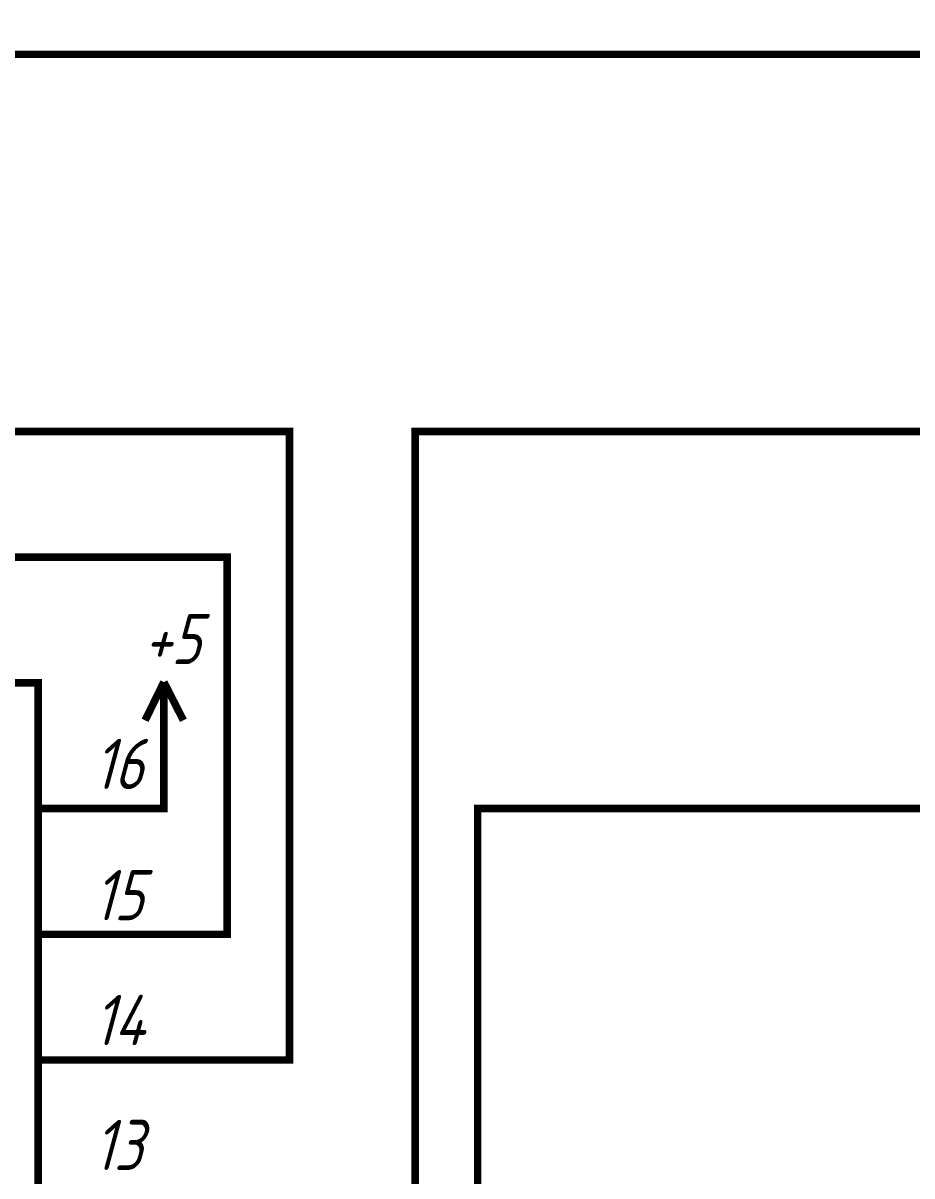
# Model space of a CAD drawing. Extents: x 260 to 1101, y 70 to 664.
# Drawn here: x 915.89 to 951.25, y 327.16 to 373.03 of the extents above; entities that cross this region are included whole.
import ezdxf

# ---------------------------------------------------------------- set-up
doc = ezdxf.new("R2010")
doc.units = 0
doc.header["$MEASUREMENT"] = 0
doc.layers.add('Sheet', color=255, linetype='CONTINUOUS')
doc.styles.add('GOST type A0', font='', dxfattribs={"oblique": 15, "height": 3.5})
doc.styles.get('GOST type A0').set_extended_font_data('GOST type A')

msp = doc.modelspace()

# ---------------------------------------------------------------- linework, layer by layer
at = {"layer": 'Sheet', "const_width": 0.3}
for points in [[(919.006, 336.776), (924.006, 336.776), (924.006, 351.782), (666.582, 351.782), (666.582, 411.772), (619.097, 411.772)], [(919.006, 331.775), (926.49, 331.775), (926.49, 356.783), (661.582, 356.783), (661.582, 406.77), (619.097, 406.77)], [(963.975, 371.789), (881.521, 371.789), (881.521, 321.771), (886.49, 321.771)], [(963.975, 356.783), (931.49, 356.783), (931.49, 294.277), (876.521, 294.277), (876.521, 316.769), (886.49, 316.769)], [(921.49, 346.811), (920.745, 345.289)], [(921.49, 346.811), (922.267, 345.289)], [(921.49, 344.295), (921.49, 346.811)], [(919.006, 341.778), (921.49, 341.778), (921.49, 344.295)], [(963.975, 341.778), (933.975, 341.778), (933.975, 289.275), (881.521, 289.275), (881.521, 311.767), (886.49, 311.767)], [(916.49, 341.778), (919.006, 341.778)], [(916.49, 336.776), (919.006, 336.776)], [(916.49, 331.775), (919.006, 331.775)]]:
    msp.add_lwpolyline(points, dxfattribs=at)
msp.add_lwpolyline([(889.006, 346.78), (916.49, 346.78), (916.49, 301.795), (889.006, 301.795), (889.006, 346.78)], close=True, dxfattribs=at)

# ---------------------------------------------------------------- texts
at = {"layer": 'Sheet', "style": 'GOST type A0', "oblique": 15}
for s, p in [('+5', (920.683, 347.526)), ('16', (918.695, 342.555)), ('15', (918.695, 337.336)), ('14', (918.695, 332.365)), ('13', (918.695, 327.394))]:
    msp.add_text(s, height=2, dxfattribs=at).set_placement(p)

doc.saveas('drawing.dxf')
